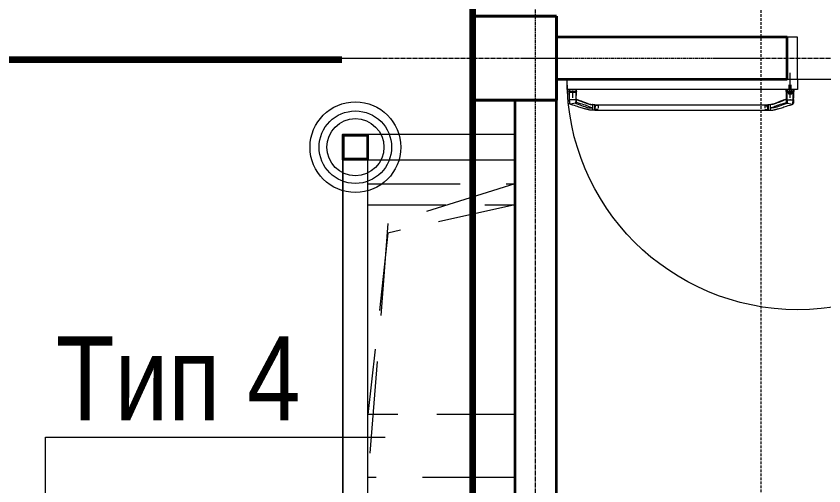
# Model space of a CAD drawing. Header units: millimetres. Extents: x -65509 to 912790, y 446 to 713294.
# Drawn here: x 481623 to 485476, y 577143 to 579383 of the extents above; entities that cross this region are included whole.
import ezdxf
from ezdxf import colors
from ezdxf.entities.mleader import LeaderData, LeaderLine
from ezdxf.math import Vec2, Vec3

# ---------------------------------------------------------------- set-up
doc = ezdxf.new("R2010")
doc.units = ezdxf.units.MM
for name, pattern in [('CENTER2', [28.575, 19.05, -3.175, 3.175, -3.175]), ('CENTERLINE', [30, 12, -1.5, 3, -1.5, 12]), ('DASHED', [19.05, 12.7, -6.35]), ('HIDDEN', [9.525, 6.35, -3.175]), ('HIDDEN2', [4.7625, 3.175, -1.5875])]:
    doc.linetypes.add(name, pattern=pattern)
for name, color, linetype, lineweight in [('5.3) ММП плитка 6.1', 5, 'Continuous', 120), ('АР_Двери', 5, 'Continuous', 9), ('АР_Двери_внутренние_антипаника', 250, 'Continuous', 0), ('АР_Колонны', 250, 'Continuous', 30), ('АР_Разрезы марка', 7, 'Continuous', 13), ('АР_Стены ЖБ', 250, 'Continuous', 35), ('АР_Стены кирпич', 250, 'Continuous', 20), ('АР_Ф_ЛК', 250, 'Continuous', 5), ('КМ_Фахверки', 250, 'Continuous', 25), ('ОВ_Классы', 250, 'Continuous', 0), ('Размеры зашивки ГКЛ', 250, 'Continuous', 0), ('РД_Оси_100', 250, 'Continuous', 0)]:
    doc.layers.add(name, color=color, linetype=linetype, lineweight=lineweight)
doc.layers.add('АР_Делит', color=250, linetype='Continuous', lineweight=0, plot=False)
doc.styles.add('style1', font='ARIALN.TTF')

# ---------------------------------------------------------------- blocks, each defined once
blk = doc.blocks.new('ЛК_4000х8500_2эт')
at = {"layer": 'АР_Делит'}
blk.add_lwpolyline([(-200, 4000), (8300, 4000), (8300, 0), (-200, 0)], close=True, dxfattribs=at)
blk = doc.blocks.new('otv пунктир')
at = {"linetype": 'HIDDEN', "ltscale": 0.07}
blk.add_lwpolyline([(0, 0), (0, 1), (1, 1), (1, 0)], close=True, dxfattribs=at)
blk.add_lwpolyline([(0, 1), (0.1346, 0.1366), (1, 0)], dxfattribs=at)
blk = doc.blocks.new('Ф_крпич 120')
at = {"layer": 'АР_Делит', "color": 1}
for radius in [216.3, 173, 136.2]:
    blk.add_circle((60, -60), radius, dxfattribs=at)
at = {"layer": 'КМ_Фахверки'}
blk.add_lwpolyline([(0, 0), (120, 0), (120, -120), (0, -120)], close=True, dxfattribs=at)
at = {"layer": 'КМ_Фахверки', "lineweight": 5}
blk.add_lwpolyline([(6, -6), (114, -6), (114, -114), (6, -114)], close=True, dxfattribs=at)
blk = doc.blocks.new('UUNEW01NEW00')
at = {"layer": 'АР_Двери_внутренние_антипаника', "color": 40, "linetype": 'Continuous'}
for p, q in [((-9.1, 24), (9.1, 24)), ((-9.1, 19.3), (-9.1, 24)), ((-9, 18.2), (-9.1, 19.3)), ((9.1, 24), (9.1, 19.3)), ((-8.8, 1.3), (-13.2, -0.1)), ((-9, 17.1), (-9, 18.2)), ((-8.5, 1.5), (-9, 17.1)), ((-8.5, 1.5), (-8.8, 1.3)), ((8.3, 0.5), (8, -3.9)), ((-53, -19.5), (-53, -12.4)), ((-47.5, -11.9), (-52.5, -11.9)), ((-47.5, -11.9), (-46.3, -11.8)), ((-45.1, -11.7), (-46.3, -11.8)), ((-44.4, -11.5), (-45.1, -11.7)), ((-42.2, -11), (-44.4, -11.6)), ((-40, -10.4), (-42.2, -11)), ((-38, -9.7), (-40, -10.4)), ((-36.1, -9), (-38, -9.7)), ((-34.2, -8.3), (-36.1, -9)), ((-32.1, -7.5), (-34.2, -8.3)), ((-30.3, -6.7), (-32.1, -7.5)), ((-28.2, -5.9), (-30.3, -6.7)), ((-25.9, -4.9), (-28.2, -5.9)), ((-23.3, -3.9), (-25.9, -4.9)), ((-20.4, -2.7), (-23.3, -3.9)), ((-23.3, -20), (-20.2, -19.1)), ((-17, -1.5), (-20.4, -2.7)), ((-20.2, -19.1), (-17.7, -18.3)), ((-17.7, -18.3), (-14.9, -17.4)), ((-13.2, -0.1), (-17, -1.5)), ((-14.9, -17.4), (-11.8, -16.4)), ((-11.8, -16.4), (-8.3, -15.3)), ((-8.3, -15.3), (-4.5, -14.1)), ((-4.5, -14.1), (-0.2, -12.7)), ((-0.2, -12.7), (4.6, -11.2)), ((4.6, -11.2), (5.6, -10.9)), ((5.6, -10.9), (6.4, -10.5)), ((6.4, -10.5), (7.3, -9.6)), ((7.3, -9.6), (7.6, -8.9)), ((7.6, -8.9), (7.7, -8.7)), ((8, -3.9), (7.7, -8.6)), ((7.7, -8.7), (7.7, -8.6)), ((-53, -24.6), (-53, -19.5)), ((-52.5, -25.1), (-47.5, -25.1)), ((-47.5, -25.1), (-45.1, -25)), ((-45.1, -25), (-44.1, -24.9)), ((-44.1, -24.9), (-43.6, -24.9)), ((-43.6, -24.9), (-43, -24.8)), ((-43, -24.8), (-42.4, -24.8)), ((-42.4, -24.8), (-41.8, -24.7)), ((-41.8, -24.7), (-41.1, -24.6)), ((-41.1, -24.6), (-39.3, -24.3)), ((-39.3, -24.3), (-37.6, -23.9)), ((-37.6, -23.9), (-36.2, -23.6)), ((-36.2, -23.6), (-35.1, -23.3)), ((-35.1, -23.3), (-34.2, -23.1)), ((-34.2, -23.1), (-33.1, -22.8)), ((-33.1, -22.8), (-31.7, -22.5)), ((-31.7, -22.5), (-30.1, -22)), ((-30.1, -22), (-28.2, -21.5)), ((-28.2, -21.5), (-26, -20.8)), ((-26, -20.8), (-23.3, -20))]:
    blk.add_line(p, q, dxfattribs=at)
at = {"layer": 'АР_Двери_внутренние_антипаника', "color": 1, "linetype": 'Continuous'}
for p, q in [((-9.1, 19.3), (-8.9, 19.4)), ((-9.1, 19.3), (-9, 18.8)), ((-8.9, 19.4), (-8.5, 19.5)), ((-8.5, 19.5), (-8.2, 19.5)), ((-8.2, 19.5), (-7.8, 19.6)), ((-7.8, 19.6), (-7.5, 19.6)), ((-7.5, 19.6), (-7.1, 19.6)), ((-7.1, 24), (-7.1, 19.6)), ((-7.1, 19.6), (7.1, 19.6)), ((-7.1, 19.6), (-7.1, 18.3)), ((7.1, 19.6), (7.1, 24)), ((7.1, 19.6), (7.1, 18.3)), ((7.1, 19.6), (7.5, 19.6)), ((7.5, 19.6), (7.8, 19.6)), ((7.8, 19.6), (8.2, 19.5)), ((8.2, 19.5), (8.5, 19.5)), ((8.5, 19.5), (8.9, 19.4)), ((8.9, 19.4), (9.1, 19.3)), ((9, 18.8), (9.1, 19.3)), ((-9.3, 0.2), (-14.4, -1.5)), ((-9.2, 0.8), (-9.3, 0.2)), ((-9.3, -0.1), (-9.3, 0.2)), ((-9.2, 0.2), (-9.3, 0.2)), ((-9.1, 1), (-9.2, 0.8)), ((-8.9, 0.5), (-9.2, 0.2)), ((-9, 1.2), (-9.1, 1)), ((-9, 18.8), (-8.8, 18.6)), ((-8.8, 1.3), (-9, 1.2)), ((-8.7, 0.8), (-8.9, 0.5)), ((-8.8, 18.6), (-8.6, 18.4)), ((-8.6, 0.9), (-8.7, 0.8)), ((-8.6, 18.4), (-8.4, 18.2)), ((-8.6, 1), (-8.6, 0.9)), ((-8.5, 1), (-8.6, 1)), ((-8.4, 0.8), (-8.5, 1.5)), ((-8.4, 1.3), (-8.5, 1)), ((-8.4, 18.2), (-8.1, 18.1)), ((-8.4, 1.4), (-8.4, 0.4)), ((-8.3, 0.5), (-8.4, 0.8)), ((-8.4, 0.4), (-8.4, -0.4)), ((-8.4, 0.4), (-8.3, 0.4)), ((-8.1, 0.2), (-8.3, 0.5)), ((-8.1, 18.1), (-7.6, 18)), ((-7.8, 0.1), (-8.1, 0.2)), ((-7.4, 0), (-7.8, 0.1)), ((-7.5, 18.3), (-7.6, 18.2)), ((-7.6, 18.2), (-7.6, 18)), ((-7.6, 18), (-7.6, 16.2)), ((-7.6, 16.2), (-7.6, 14.1)), ((-7.6, 14.1), (-7.6, 12.2)), ((-7.6, 12.2), (-7.6, 9.8)), ((-7.6, 9.8), (-7.6, 7.8)), ((-7.6, 7.8), (-7.6, 6.2)), ((-7.6, 6.2), (-7.6, 4.7)), ((-7.6, 4.7), (-7.5, 3.2)), ((-7.4, 18.3), (-7.5, 18.3)), ((-7.5, 3.2), (-7.5, 1.6)), ((-7.5, 1.6), (-7.4, 0)), ((-7.5, 0), (-7.5, 0)), ((-7.5, 0), (-7.3, 0)), ((-7.3, 18.3), (-7.4, 18.3)), ((-7.4, 0), (7.4, 0)), ((-7.2, 18.3), (-7.3, 18.3)), ((-7.3, 0), (7.3, 0)), ((-7.1, 18.3), (-7.2, 18.3)), ((7.1, 18.3), (-7.1, 18.3)), ((-3.5, 16), (-4.6, 16.4)), ((-4.6, 16.4), (-4.6, 16.3)), ((-3.5, 15.9), (-4.6, 16.3)), ((-4.6, 16.3), (-3.8, 14.8)), ((-3.8, 14.8), (-3.3, 14.8)), ((-3, 14.7), (-3.8, 14.7)), ((-3.8, 14.7), (-3.8, 14.6)), ((-3, 14.6), (-3.8, 14.6)), ((-3.8, 14.6), (-3.8, 13.7)), ((-3.8, 13.7), (-3, 13.7)), ((-3.3, 14.8), (-3.6, 15.5)), ((-3.6, 15.5), (-2.7, 15.3)), ((-3.3, 14.9), (-3.6, 15.5)), ((-2.3, 15.7), (-3.5, 16)), ((-2.3, 15.6), (-3.5, 15.9)), ((-3.1, 14.4), (-3.4, 14.4)), ((-3.4, 14.4), (-3.4, 13.9)), ((-3.4, 14), (-3.1, 14)), ((-3.4, 13.9), (-3.1, 13.9)), ((-3.3, 14.9), (-3.3, 14.8)), ((-3, 14.4), (-3.1, 14.4)), ((-3.1, 14), (-3.1, 13.9)), ((-3.1, 14), (-3, 14)), ((-3.1, 13.9), (-3, 13.9)), ((-3, 14.7), (-3, 14.6)), ((-2.9, 14.7), (-3, 14.7)), ((-2.9, 14.6), (-3, 14.6)), ((-2.9, 14.4), (-3, 14.4)), ((-3, 14.4), (-3, 14.4)), ((-3, 14.4), (-3, 14.4)), ((-3, 14), (-3, 14)), ((-3, 14), (-3, 14)), ((-3, 14), (-2.9, 14)), ((-3, 13.9), (-3, 13.9)), ((-3, 13.9), (-3, 13.9)), ((-3, 13.9), (-2.9, 13.9)), ((-3, 13.7), (-2.9, 13.7)), ((-2.8, 14.7), (-2.9, 14.7)), ((-2.9, 14.7), (-2.9, 14.7)), ((-2.8, 14.5), (-2.9, 14.6)), ((-2.9, 14.6), (-2.9, 14.6)), ((-2.9, 14.3), (-2.9, 14.4)), ((-2.9, 14.3), (-2.9, 14.3)), ((-2.9, 14.3), (-2.9, 14.3)), ((-2.9, 14.3), (-2.9, 14.3)), ((-2.9, 14), (-2.9, 14.3)), ((-2.9, 14.1), (-2.9, 14)), ((-2.9, 14), (-2.9, 14.1)), ((-2.9, 14.1), (-2.9, 14.1)), ((-2.9, 14.1), (-2.9, 14.1)), ((-2.9, 14.1), (-2.9, 14.1)), ((-2.9, 14), (-2.9, 14)), ((-2.9, 13.9), (-2.9, 14)), ((-2.9, 14), (-2.9, 14)), ((-2.9, 14), (-2.9, 14)), ((-2.9, 13.9), (-2.9, 13.9)), ((-2.9, 13.9), (-2.9, 13.9)), ((-2.9, 13.7), (-2.8, 13.7)), ((-2.7, 14.6), (-2.8, 14.7)), ((-2.7, 14.5), (-2.8, 14.5)), ((-2.8, 13.7), (-2.8, 13.8)), ((-2.8, 13.8), (-2.7, 13.8)), ((-2.7, 15.3), (-1.7, 15.1)), ((-2.6, 14.6), (-2.7, 14.6)), ((-2.6, 14.5), (-2.7, 14.5)), ((-2.7, 13.8), (-2.6, 13.8)), ((-2.6, 14.5), (-2.6, 14.6)), ((-2.6, 14.6), (-2.6, 14.6)), ((-2.6, 14.4), (-2.6, 14.5)), ((-2.5, 14.5), (-2.6, 14.5)), ((-2.5, 14.4), (-2.6, 14.4)), ((-2.6, 14.4), (-2.6, 14.4)), ((-2.6, 13.8), (-2.6, 13.9)), ((-2.6, 13.9), (-2.5, 13.9)), ((-2.5, 14.4), (-2.5, 14.5)), ((-2.5, 14.4), (-2.5, 14.3)), ((-2.5, 14.3), (-2.5, 14.4)), ((-2.5, 14), (-2.5, 14.3)), ((-2.5, 13.9), (-2.5, 14)), ((-1, 15.5), (-2.3, 15.7)), ((-1, 15.4), (-2.3, 15.6)), ((-2.2, 14.5), (-2.3, 14.5)), ((-2.3, 14.5), (-2.3, 14.4)), ((-2.3, 14.4), (-2.3, 14.3)), ((-2.2, 14.4), (-2.3, 14.4)), ((-2.3, 14.4), (-2.3, 14.3)), ((-2.3, 14.3), (-2.3, 14)), ((-2.3, 14), (-2.3, 13.9)), ((-2.3, 13.9), (-2.3, 13.9)), ((-2.3, 13.9), (-2.2, 13.8)), ((-2.1, 14.6), (-2.2, 14.6)), ((-2.2, 14.6), (-2.2, 14.5)), ((-2.1, 14.5), (-2.2, 14.5)), ((-2.2, 14.5), (-2.2, 14.4)), ((-2.2, 13.8), (-2.2, 13.8)), ((-2.2, 13.8), (-2.1, 13.8)), ((-2, 14.7), (-2.1, 14.6)), ((-2, 14.6), (-2.1, 14.5)), ((-2.1, 14.6), (-2.1, 14.6)), ((-2.1, 14.5), (-2.1, 14.5)), ((-2.1, 13.8), (-2, 13.7)), ((-1.9, 14.7), (-2, 14.7)), ((-1.9, 14.6), (-2, 14.6)), ((-2, 13.7), (-2, 13.7)), ((-2, 13.7), (-1.9, 13.7)), ((-1.8, 14.7), (-1.9, 14.7)), ((-1.8, 14.6), (-1.9, 14.6)), ((-1.8, 14.4), (-1.9, 14.4)), ((-1.9, 14.4), (-1.9, 14.3)), ((-1.9, 14.3), (-1.9, 14)), ((-1.9, 14.3), (-1.9, 14.3)), ((-1.9, 14.3), (-1.9, 14.3)), ((-1.9, 14.3), (-1.9, 14.3)), ((-1.9, 14.1), (-1.9, 14.1)), ((-1.9, 14.1), (-1.9, 14.1)), ((-1.9, 14.1), (-1.9, 14.1)), ((-1.9, 14.1), (-1.8, 14)), ((-1.9, 14), (-1.9, 14)), ((-1.9, 14), (-1.9, 14)), ((-1.9, 14), (-1.9, 13.9)), ((-1.9, 13.9), (-1.8, 13.9)), ((-1.9, 13.7), (-1.8, 13.7)), ((-1.8, 14.7), (-1.8, 14.6)), ((-1.5, 14.7), (-1.8, 14.7)), ((-1.5, 14.6), (-1.8, 14.6)), ((-1.7, 14.4), (-1.8, 14.4)), ((-1.8, 14.4), (-1.8, 14.4)), ((-1.8, 14.4), (-1.8, 14.4)), ((-1.8, 14), (-1.8, 14)), ((-1.8, 14), (-1.8, 14)), ((-1.8, 14), (-1.7, 14)), ((-1.8, 13.9), (-1.8, 13.9)), ((-1.8, 13.9), (-1.8, 13.9)), ((-1.8, 13.9), (-1.7, 13.9)), ((-1.8, 13.7), (-1.5, 13.7)), ((-1.7, 15.1), (-0.7, 15)), ((-1.7, 14.4), (-1.7, 14.4)), ((-1.6, 14.4), (-1.7, 14.4)), ((-1.7, 14), (-1.7, 13.9)), ((-1.7, 14), (-1.7, 14)), ((-1.7, 14), (-1.6, 14)), ((-1.7, 13.9), (-1.6, 13.9)), ((-1.7, 13.9), (-1.7, 13.9)), ((-1.5, 14.4), (-1.6, 14.4)), ((-1.6, 14.4), (-1.6, 14.4)), ((-1.6, 14), (-1.6, 13.9)), ((-1.6, 14), (-1.6, 14)), ((-1.6, 14), (-1.5, 14)), ((-1.6, 13.9), (-1.6, 13.9)), ((-1.6, 13.9), (-1.5, 13.9)), ((-1.5, 14.7), (-1.5, 14.6)), ((-1.4, 14.7), (-1.5, 14.7)), ((-1.4, 14.6), (-1.5, 14.6)), ((-1.4, 14.3), (-1.5, 14.4)), ((-1.5, 14.4), (-1.5, 14.4)), ((-1.5, 14.4), (-1.5, 14.4)), ((-1.5, 14), (-1.4, 14.1)), ((-1.5, 14), (-1.5, 14)), ((-1.5, 14), (-1.5, 14)), ((-1.5, 14), (-1.5, 14)), ((-1.5, 13.9), (-1.5, 13.9)), ((-1.5, 13.9), (-1.5, 13.9)), ((-1.5, 13.9), (-1.5, 13.9)), ((-1.5, 13.9), (-1.4, 13.9)), ((-1.5, 13.7), (-1.4, 13.7)), ((-1.3, 14.7), (-1.4, 14.7)), ((-1.3, 14.6), (-1.4, 14.6)), ((-1.4, 14.3), (-1.4, 14.3)), ((-1.4, 14.3), (-1.4, 14.3)), ((-1.4, 14.3), (-1.4, 14.3)), ((-1.4, 14), (-1.4, 14.3)), ((-1.4, 14.1), (-1.4, 14)), ((-1.4, 14.1), (-1.4, 14.1)), ((-1.4, 14.1), (-1.4, 14.1)), ((-1.4, 14.1), (-1.4, 14.1)), ((-1.4, 13.9), (-1.4, 14)), ((-1.4, 14), (-1.4, 14)), ((-1.4, 14), (-1.4, 14)), ((-1.4, 13.7), (-1.3, 13.7)), ((-1.2, 14.6), (-1.3, 14.7)), ((-1.3, 14.7), (-1.3, 14.7)), ((-1.3, 14.5), (-1.3, 14.6)), ((-1.2, 14.5), (-1.3, 14.5)), ((-1.3, 13.7), (-1.2, 13.8)), ((-1.1, 14.6), (-1.2, 14.6)), ((-1.1, 14.5), (-1.2, 14.5)), ((-1.2, 13.8), (-1.2, 13.8)), ((-1.2, 13.8), (-1.1, 13.8)), ((-1.1, 14.5), (-1.1, 14.6)), ((-1.1, 14.6), (-1.1, 14.6)), ((-1.1, 14.4), (-1.1, 14.5)), ((-1, 14.5), (-1.1, 14.5)), ((-1, 14.4), (-1.1, 14.4)), ((-1.1, 14.4), (-1.1, 14.4)), ((-1.1, 13.8), (-1.1, 13.9)), ((-1.1, 13.9), (-1, 13.9)), ((0, 16.5), (-1, 15.5)), ((0, 16.4), (-1, 15.4)), ((-1, 15.5), (-1, 15.4)), ((-1, 14.4), (-1, 14.5)), ((-1, 14.3), (-1, 14.4)), ((-1, 14.4), (-1, 14.3)), ((-1, 14), (-1, 14.3)), ((-1, 13.9), (-1, 14)), ((0, 14.7), (-0.8, 14.7)), ((-0.8, 14.7), (-0.8, 14.6)), ((0, 14.6), (-0.8, 14.6)), ((-0.8, 14.6), (-0.8, 13.7)), ((-0.8, 13.7), (-0.4, 13.7)), ((-0.7, 15), (0, 15.7)), ((-0.1, 14.4), (-0.4, 14.4)), ((-0.4, 14.4), (-0.4, 14.2)), ((-0.4, 14.3), (-0.1, 14.3)), ((-0.4, 14.2), (-0.1, 14.2)), ((-0.4, 14.1), (-0.2, 14.1)), ((-0.4, 13.7), (-0.4, 14.1)), ((-0.2, 14.1), (0, 13.7)), ((0, 14.4), (-0.1, 14.4)), ((-0.1, 14.4), (-0.1, 14.4)), ((-0.1, 14.4), (-0.1, 14.4)), ((-0.1, 14.3), (-0.1, 14.2)), ((-0.1, 14.3), (-0.1, 14.3)), ((-0.1, 14.3), (-0.1, 14.3)), ((-0.1, 14.3), (0, 14.3)), ((-0.1, 14.2), (-0.1, 14.2)), ((-0.1, 14.2), (-0.1, 14.2)), ((-0.1, 14.2), (0, 14.2)), ((0, 16.5), (0, 16.4)), ((1, 15.5), (0, 16.5)), ((1, 15.4), (0, 16.4)), ((0, 15.7), (0.7, 15)), ((0, 14.7), (0, 14.6)), ((0.1, 14.7), (0, 14.7)), ((0.1, 14.6), (0, 14.6)), ((0, 14.3), (0, 14.4)), ((0, 14.4), (0, 14.4)), ((0, 14.3), (0, 14.4)), ((0, 14.4), (0, 14.4)), ((0, 14.4), (0, 14.4)), ((0, 14.4), (0, 14.4)), ((0, 14.4), (0, 14.4)), ((0, 14.3), (0, 14.3)), ((0, 14.3), (0, 14.3)), ((0, 14.3), (0, 14.3)), ((0, 14.2), (0, 14.3)), ((0, 14.3), (0, 14.3)), ((0, 14.3), (0, 14.3)), ((0, 14.3), (0, 14.3)), ((0, 14.2), (0, 14.2)), ((0, 14.2), (0, 14.2)), ((0, 13.7), (0.5, 13.7)), ((0.2, 14.7), (0.1, 14.7)), ((0.2, 14.6), (0.1, 14.6)), ((0.3, 14.6), (0.2, 14.7)), ((0.2, 14.7), (0.2, 14.7)), ((0.2, 14.5), (0.2, 14.6)), ((0.3, 14.5), (0.2, 14.5)), ((0.5, 13.7), (0.2, 14.1)), ((0.2, 14.1), (0.3, 14.1)), ((0.4, 14.6), (0.3, 14.6)), ((0.4, 14.5), (0.3, 14.5)), ((0.3, 14.1), (0.4, 14.2)), ((0.3, 14.1), (0.3, 14.1)), ((0.5, 13.8), (0.3, 14.1)), ((0.4, 14.5), (0.4, 14.6)), ((0.4, 14.6), (0.4, 14.6)), ((0.4, 14.4), (0.4, 14.5)), ((0.4, 14.4), (0.4, 14.5)), ((0.4, 14.5), (0.4, 14.5)), ((0.4, 14.3), (0.4, 14.4)), ((0.4, 14.4), (0.4, 14.4)), ((0.4, 14.4), (0.4, 14.4)), ((0.4, 14.2), (0.4, 14.3)), ((0.4, 14.3), (0.4, 14.3)), ((0.4, 14.2), (0.4, 14.2)), ((0.5, 13.8), (0.5, 13.7)), ((0.7, 15), (1.7, 15.1)), ((0.7, 14.7), (0.7, 14.6)), ((1.4, 14.7), (0.7, 14.7)), ((1.4, 14.6), (0.7, 14.6)), ((0.7, 14.6), (0.7, 13.7)), ((0.7, 13.7), (1.1, 13.7)), ((2.3, 15.7), (1, 15.5)), ((2.3, 15.6), (1, 15.4)), ((1, 15.5), (1, 15.4)), ((1.1, 13.7), (1.1, 14.3)), ((1.1, 14.3), (1.2, 14.3)), ((1.2, 14.3), (1.5, 13.7)), ((1.4, 14.7), (1.4, 14.6)), ((1.6, 14.2), (1.4, 14.7)), ((1.6, 14.1), (1.4, 14.6)), ((1.5, 13.7), (1.8, 13.7)), ((1.6, 14.2), (1.6, 14.1)), ((1.7, 14.2), (1.6, 14.2)), ((1.7, 14.1), (1.6, 14.1)), ((1.7, 15.1), (2.7, 15.3)), ((1.9, 14.7), (1.7, 14.2)), ((1.9, 14.6), (1.7, 14.1)), ((1.7, 14.2), (1.7, 14.1)), ((1.8, 13.7), (2, 14.3)), ((1.9, 14.7), (1.9, 14.6)), ((2.5, 14.7), (1.9, 14.7)), ((2.5, 14.6), (1.9, 14.6)), ((2, 14.3), (2.2, 14.3)), ((2.2, 14.3), (2.2, 13.7)), ((2.2, 13.7), (2.5, 13.7)), ((3.5, 16), (2.3, 15.7)), ((3.5, 15.9), (2.3, 15.6)), ((2.5, 14.7), (2.5, 14.6)), ((2.5, 13.7), (2.5, 14.6)), ((2.7, 15.3), (3.6, 15.5)), ((3.1, 14.7), (2.7, 13.8)), ((3.1, 14.6), (2.7, 13.7)), ((2.7, 13.8), (2.7, 13.7)), ((2.7, 13.7), (3.2, 13.7)), ((3.1, 14.7), (3.1, 14.6)), ((3.9, 14.7), (3.1, 14.7)), ((3.9, 14.6), (3.1, 14.6)), ((3.2, 13.7), (3.2, 13.9)), ((3.2, 13.9), (3.8, 13.9)), ((3.6, 15.5), (3.3, 14.8)), ((3.6, 15.5), (3.3, 14.9)), ((3.3, 14.9), (3.3, 14.8)), ((3.3, 14.8), (3.8, 14.8)), ((3.4, 14.3), (3.3, 14)), ((3.3, 14.1), (3.7, 14.1)), ((3.3, 14), (3.7, 14)), ((3.6, 14.3), (3.4, 14.3)), ((4.6, 16.4), (3.5, 16)), ((4.6, 16.3), (3.5, 15.9)), ((3.7, 14), (3.6, 14.3)), ((3.8, 14.8), (4.6, 16.3)), ((3.8, 13.9), (3.8, 13.7)), ((3.8, 13.7), (4.2, 13.7)), ((3.9, 14.7), (3.9, 14.6)), ((4.2, 13.8), (3.9, 14.7)), ((4.2, 13.7), (3.9, 14.6)), ((4.2, 13.8), (4.2, 13.7)), ((4.6, 16.4), (4.6, 16.3)), ((6.7, -9.4), (7.3, 0)), ((7.2, 18.3), (7.1, 18.3)), ((7.3, 18.3), (7.2, 18.3)), ((7.5, 18.3), (7.3, 18.3)), ((7.4, 0), (7.5, 2)), ((7.8, 0.1), (7.4, 0)), ((7.6, 18.2), (7.5, 18.3)), ((7.5, 2), (7.6, 4)), ((7.6, 18), (7.6, 18.2)), ((7.6, 18), (8.1, 18.1)), ((7.6, 16.2), (7.6, 18)), ((7.6, 14.2), (7.6, 16.2)), ((7.6, 12.3), (7.6, 14.2)), ((7.6, 9.9), (7.6, 12.3)), ((7.6, 8), (7.6, 9.9)), ((7.6, 5.9), (7.6, 8)), ((7.6, 4), (7.6, 5.9)), ((8.1, 0.2), (7.8, 0.1)), ((8.1, 18.1), (8.4, 18.2)), ((8.3, 0.5), (8.1, 0.2)), ((8.4, 0.8), (8.3, 0.5)), ((8.4, 18.2), (8.6, 18.4)), ((8.6, 18.4), (8.8, 18.6)), ((8.8, 18.6), (9, 18.8)), ((-52.5, -11.9), (-52.5, -19.8)), ((-47.5, -11.9), (-47.5, -19.8)), ((-47.5, -11.9), (-47.5, -11.9)), ((-46, -19.6), (-44.5, -19.2)), ((-43.1, -11.4), (-44.5, -11.6)), ((-44.5, -19.2), (-42.9, -18.5)), ((-41.6, -11.2), (-43.1, -11.4)), ((-42.9, -18.5), (-41.3, -17.7)), ((-39.3, -10.7), (-41.6, -11.2)), ((-41.3, -17.7), (-39, -16.7)), ((-37.8, -19.2), (-40.6, -19.6)), ((-36.7, -9.9), (-39.3, -10.7)), ((-39, -16.7), (-36.4, -15.7)), ((-34.9, -18.5), (-37.8, -19.2)), ((-33.8, -8.9), (-36.7, -9.9)), ((-36.4, -15.7), (-33.5, -14.5)), ((-31.9, -17.6), (-34.9, -18.5)), ((-30.7, -7.7), (-33.8, -8.9)), ((-33.5, -14.5), (-30.3, -13.4)), ((-28.7, -16.6), (-31.9, -17.6)), ((-27.2, -6.3), (-30.7, -7.7)), ((-30.3, -13.4), (-26.8, -12.1)), ((-25.2, -15.3), (-28.7, -16.6)), ((-23.3, -4.8), (-27.2, -6.3)), ((-26.8, -12.1), (-22.9, -10.9)), ((-21.4, -13.9), (-25.2, -15.3)), ((-19.1, -3.2), (-23.3, -4.8)), ((-22.9, -10.9), (-18.7, -9.6)), ((-17.3, -12.4), (-21.4, -13.9)), ((-14.4, -1.5), (-19.1, -3.2)), ((-18.7, -9.6), (-14, -8.2)), ((-12.8, -10.8), (-17.3, -12.4)), ((-14, -8.2), (-8.8, -6.6)), ((-7.8, -9.1), (-12.8, -10.8)), ((-9, -3.8), (-9.3, -0.1)), ((-8.8, -6.6), (-9, -3.8)), ((-8.8, -6.6), (-8.8, -6.6)), ((-8.8, -7.3), (-8.8, -6.6)), ((-8.8, -6.6), (-8.7, -6.6)), ((-8.5, -8.1), (-8.8, -7.3)), ((-8.7, -6.6), (-8.6, -6.6)), ((-8.6, -6.6), (-8.4, -6.7)), ((-8.2, -8.7), (-8.5, -8.1)), ((-8.4, -0.4), (-8.3, -0.9)), ((-8.4, -6.7), (-8.1, -6.7)), ((-8.3, -0.9), (-8.3, -1.1)), ((-8.3, -1.1), (-8.3, -1.1)), ((-8.3, -1.2), (-8.2, -1.2)), ((-8.2, -1.2), (-8.2, -1.2)), ((-8.2, -1.2), (-8.2, -1.5)), ((-8.2, -1.5), (-8.2, -1.5)), ((-7.8, -9.1), (-8.2, -8.7)), ((-8.1, -6.7), (-8, -6.6)), ((-8, -7.1), (-8.1, -6.7)), ((-8.1, -6.7), (-8.1, -6.7)), ((-8, -6.6), (-8, -6.6)), ((-8, -6.6), (-7.9, -6.6)), ((-7.6, -7.6), (-8, -7.1)), ((-7.8, -6.9), (-7.9, -6.6)), ((-7.9, -6.6), (-7.9, -6.7)), ((-7.9, -6.7), (-7.9, -6.6)), ((-7.5, -7.2), (-7.8, -6.9)), ((-7.4, -8.9), (-7.8, -9.1)), ((-7.2, -8), (-7.6, -7.6)), ((-7.2, -7.4), (-7.5, -7.2)), ((-7.1, -8.7), (-7.4, -8.9)), ((-7.3, 0), (-7.2, -1.7)), ((-7.2, -1.7), (-7.2, -3.1)), ((-7.2, -3.1), (-7.1, -4.5)), ((-6.9, -7.4), (-7.2, -7.4)), ((-6.7, -8.2), (-7.2, -8)), ((-7.1, -4.5), (-7, -6)), ((-6.7, -8.2), (-7.1, -8.7)), ((-7, -6), (-6.9, -7.4)), ((-6.9, -7.4), (-6.8, -7.5)), ((-6.8, -7.5), (-6.8, -7.5)), ((-6.8, -7.5), (-6.8, -7.6)), ((-6.8, -7.6), (-6.8, -7.6)), ((-6.8, -7.6), (-6.8, -7.6)), ((-6.8, -7.6), (-6.8, -7.6)), ((-6.8, -7.6), (-6.8, -7.6)), ((-6.8, -7.6), (-6.8, -7.6)), ((-6.8, -7.6), (-6.8, -7.6)), ((-6.8, -7.6), (-6.8, -7.6)), ((-6.8, -7.6), (-6.8, -7.6)), ((-6.8, -7.6), (-6.8, -7.6)), ((-6.8, -7.6), (-6.8, -7.6)), ((-6.8, -7.6), (-6.8, -7.6)), ((-6.8, -7.6), (-6.8, -7.6)), ((-6.8, -7.6), (-6.8, -7.6)), ((-6.8, -7.6), (-6.7, -7.8)), ((-6.7, -7.8), (-6.6, -8)), ((-6.6, -8), (-6.7, -8.1)), ((-6.7, -8.1), (-6.7, -8.2)), ((-6.7, -8.2), (5.6, -10.6)), ((5.6, -10.6), (6.3, -10)), ((5.6, -10.6), (6, -10.6)), ((6, -10.6), (6.3, -10.5)), ((6.3, -10), (6.6, -9.7)), ((6.3, -10.5), (6.4, -10.5)), ((6.6, -9.7), (6.7, -9.4)), ((6.7, -9.4), (7.1, -9.3)), ((7.1, -9.3), (7.4, -9.1)), ((7.4, -9.1), (7.6, -8.9)), ((8.3, -0.4), (8.3, -0.3)), ((-52.5, -19.8), (-52.5, -25.1)), ((-52.5, -25.1), (-47.5, -25.1)), ((-47.5, -19.8), (-46, -19.6)), ((-45.9, -19.8), (-47.5, -19.8)), ((-47.5, -19.8), (-47.5, -25.1)), ((-44.3, -19.8), (-45.9, -19.8)), ((-42.5, -19.7), (-44.3, -19.8)), ((-40.6, -19.6), (-42.5, -19.7))]:
    blk.add_line(p, q, dxfattribs=at)
at = {"layer": 'АР_Двери_внутренние_антипаника', "color": 1, "linetype": 'CENTERLINE'}
blk.add_line((0, 4.4), (0, 26), dxfattribs=at)
at = {"layer": 'АР_Двери_внутренние_антипаника', "color": 1, "linetype": 'HIDDEN'}
for p, q in [((-60.5, -14), (-53, -14)), ((-60.5, -14), (-60.5, -23)), ((-54.5, -17.6), (-54.5, -14.1)), ((-54.5, -14.1), (-53, -14.1)), ((-54.5, -17.6), (-53, -17.6)), ((-60.5, -23), (-53, -23))]:
    blk.add_line(p, q, dxfattribs=at)
at = {"layer": 'АР_Двери_внутренние_антипаника', "color": 40, "linetype": 'Continuous'}
for centre, radius, start, end in [((-490.9, 27.7), 500, 356.9219, 359.0377), ((-52.5, -12.4), 0.5, 90, 180), ((-52.5, -24.6), 0.5, 180, 270)]:
    blk.add_arc(centre, radius, start, end, dxfattribs=at)
at = {"layer": 'АР_Двери_внутренние_антипаника', "color": 1, "linetype": 'Continuous'}
blk.add_arc((490.8, 29.3), 500, 183.3082, 184.1216, dxfattribs=at)
blk.add_point((0, 0), dxfattribs=at)
blk = doc.blocks.new('66NEW00')
at = {"layer": 'АР_Двери_внутренние_антипаника', "color": 40, "linetype": 'Continuous'}
for p, q in [((9.1, 0), (-9.1, 0)), ((-9.1, 0), (-9.1, -4.7)), ((9.1, -4.7), (9.1, 0)), ((8.5, -22.4), (9, -6.9)), ((9, -5.7), (9.1, -4.7)), ((9, -6.9), (9, -5.7)), ((-8.3, -23.5), (-8, -27.9)), ((-8, -27.9), (-7.7, -32.5)), ((-7.7, -32.7), (-7.7, -32.5)), ((-7.6, -32.8), (-7.7, -32.7)), ((-7.3, -33.6), (-7.6, -32.8)), ((-6.4, -34.5), (-7.3, -33.6)), ((-5.6, -34.9), (-6.4, -34.5)), ((-4.6, -35.2), (-5.6, -34.9)), ((0.2, -36.7), (-4.6, -35.2)), ((4.5, -38.1), (0.2, -36.7)), ((8.3, -39.3), (4.5, -38.1)), ((8.5, -22.4), (8.8, -22.7)), ((8.8, -22.7), (13.2, -24.1)), ((13.2, -24.1), (17, -25.5)), ((17, -25.5), (20.4, -26.7)), ((20.4, -26.7), (23.3, -27.9)), ((23.3, -27.9), (25.9, -28.9)), ((25.9, -28.9), (28.2, -29.9)), ((28.2, -29.9), (30.3, -30.7)), ((30.3, -30.7), (32.1, -31.4)), ((32.1, -31.4), (34.2, -32.3)), ((34.2, -32.3), (36.1, -33)), ((36.1, -33), (38, -33.7)), ((38, -33.7), (40, -34.4)), ((40, -34.4), (42.2, -35)), ((42.2, -35), (44.4, -35.5)), ((44.4, -35.5), (45.1, -35.6)), ((45.1, -35.6), (46.3, -35.8)), ((47.5, -35.8), (46.3, -35.8)), ((47.5, -35.8), (52.5, -35.8)), ((53, -43.4), (53, -36.3)), ((11.8, -40.4), (8.3, -39.3)), ((14.9, -41.4), (11.8, -40.4)), ((17.7, -42.3), (14.9, -41.4)), ((20.2, -43), (17.7, -42.3)), ((23.3, -44), (20.2, -43)), ((26, -44.8), (23.3, -44)), ((28.2, -45.4), (26, -44.8)), ((30.1, -46), (28.2, -45.4)), ((31.7, -46.4), (30.1, -46)), ((33.1, -46.8), (31.7, -46.4)), ((34.2, -47.1), (33.1, -46.8)), ((35.1, -47.3), (34.2, -47.1)), ((36.2, -47.6), (35.1, -47.3)), ((37.6, -47.9), (36.2, -47.6)), ((39.3, -48.2), (37.6, -47.9)), ((41.1, -48.6), (39.3, -48.2)), ((41.8, -48.7), (41.1, -48.6)), ((42.4, -48.7), (41.8, -48.7)), ((43, -48.8), (42.4, -48.7)), ((43.6, -48.9), (43, -48.8)), ((44.1, -48.9), (43.6, -48.9)), ((45.1, -49), (44.1, -48.9)), ((47.5, -49.1), (45.1, -49)), ((52.5, -49.1), (47.5, -49.1)), ((53, -48.6), (53, -43.4))]:
    blk.add_line(p, q, dxfattribs=at)
at = {"layer": 'АР_Двери_внутренние_антипаника', "color": 1, "linetype": 'Continuous'}
for p, q in [((-7.1, -4.4), (-7.1, 0)), ((7.1, 0), (7.1, -4.4)), ((-8.9, -4.6), (-9.1, -4.7)), ((-9, -5.2), (-9.1, -4.7)), ((-8.8, -5.4), (-9, -5.2)), ((-8.5, -4.5), (-8.9, -4.6)), ((-8.6, -5.6), (-8.8, -5.4)), ((-8.4, -5.7), (-8.6, -5.6)), ((-8.2, -4.4), (-8.5, -4.5)), ((-8.1, -5.8), (-8.4, -5.7)), ((-7.8, -4.4), (-8.2, -4.4)), ((-7.6, -5.9), (-8.1, -5.8)), ((-7.5, -4.4), (-7.8, -4.4)), ((-7.6, -5.8), (-7.5, -5.7)), ((-7.6, -5.9), (-7.6, -5.8)), ((-7.6, -7.7), (-7.6, -5.9)), ((-7.6, -9.8), (-7.6, -7.7)), ((-7.6, -11.7), (-7.6, -9.8)), ((-7.6, -14), (-7.6, -11.7)), ((-7.6, -16), (-7.6, -14)), ((-7.6, -18.1), (-7.6, -16)), ((-7.6, -19.9), (-7.6, -18.1)), ((-7.1, -4.4), (-7.5, -4.4)), ((-7.5, -5.7), (-7.3, -5.7)), ((-7.3, -5.7), (-7.2, -5.6)), ((-7.2, -5.6), (-7.1, -5.6)), ((7.1, -4.4), (-7.1, -4.4)), ((-7.1, -4.4), (-7.1, -5.6)), ((-7.1, -5.6), (7.1, -5.6)), ((7.1, -4.4), (7.1, -5.6)), ((7.5, -4.4), (7.1, -4.4)), ((7.1, -5.6), (7.2, -5.6)), ((7.2, -5.6), (7.3, -5.7)), ((7.3, -5.7), (7.4, -5.7)), ((7.4, -5.7), (7.5, -5.7)), ((7.8, -4.4), (7.5, -4.4)), ((7.5, -5.7), (7.6, -5.8)), ((7.6, -19.3), (7.5, -20.8)), ((8.1, -5.8), (7.6, -5.9)), ((7.6, -5.8), (7.6, -5.9)), ((7.6, -5.9), (7.6, -7.8)), ((7.6, -7.8), (7.6, -9.9)), ((7.6, -9.9), (7.6, -11.8)), ((7.6, -11.8), (7.6, -14.2)), ((7.6, -14.2), (7.6, -16.2)), ((7.6, -16.2), (7.6, -17.8)), ((7.6, -17.8), (7.6, -19.3)), ((8.2, -4.4), (7.8, -4.4)), ((8.4, -5.7), (8.1, -5.8)), ((8.5, -4.5), (8.2, -4.4)), ((8.6, -5.6), (8.4, -5.7)), ((8.9, -4.6), (8.5, -4.5)), ((8.8, -5.4), (8.6, -5.6)), ((9, -5.2), (8.8, -5.4)), ((9.1, -4.7), (8.9, -4.6)), ((9.1, -4.7), (9, -5.2)), ((-8.4, -23.1), (-8.3, -23.5)), ((-8.3, -23.5), (-8.1, -23.7)), ((-8.3, -24.4), (-8.3, -24.2)), ((-8.1, -23.7), (-7.8, -23.9)), ((-7.8, -23.9), (-7.4, -24)), ((-7.5, -21.9), (-7.6, -19.9)), ((-7.4, -33.1), (-7.6, -32.8)), ((-7.4, -24), (-7.5, -21.9)), ((7.4, -24), (-7.4, -24)), ((-7.1, -33.3), (-7.4, -33.1)), ((7.3, -24), (-7.3, -24)), ((-6.7, -33.3), (-7.3, -24)), ((-6.7, -33.3), (-7.1, -33.3)), ((-6.6, -33.7), (-6.7, -33.3)), ((-6.3, -34), (-6.6, -33.7)), ((-6.3, -34.5), (-6.4, -34.4)), ((-5.6, -34.5), (-6.3, -34)), ((-6, -34.6), (-6.3, -34.5)), ((-5.6, -34.5), (-6, -34.6)), ((6.7, -32.2), (-5.6, -34.5)), ((6.7, -31.8), (6.6, -32)), ((6.6, -32), (6.7, -32.1)), ((6.8, -31.6), (6.7, -31.8)), ((6.7, -32.2), (7.2, -32)), ((6.7, -32.1), (6.7, -32.2)), ((6.7, -32.2), (7.1, -32.7)), ((6.9, -31.4), (6.8, -31.5)), ((6.8, -31.5), (6.8, -31.5)), ((6.8, -31.5), (6.8, -31.5)), ((6.8, -31.5), (6.8, -31.6)), ((6.8, -31.6), (6.8, -31.6)), ((6.8, -31.6), (6.8, -31.6)), ((6.8, -31.6), (6.8, -31.6)), ((6.8, -31.6), (6.8, -31.6)), ((6.8, -31.6), (6.8, -31.6)), ((6.8, -31.6), (6.8, -31.6)), ((6.8, -31.6), (6.8, -31.6)), ((6.8, -31.6), (6.8, -31.6)), ((6.8, -31.6), (6.8, -31.6)), ((6.8, -31.6), (6.8, -31.6)), ((6.8, -31.6), (6.8, -31.6)), ((6.8, -31.6), (6.8, -31.6)), ((7, -29.9), (6.9, -31.4)), ((6.9, -31.4), (7.2, -31.3)), ((7.1, -28.5), (7, -29.9)), ((7.2, -27.1), (7.1, -28.5)), ((7.1, -32.7), (7.4, -32.9)), ((7.3, -24), (7.2, -25.6)), ((7.2, -25.6), (7.2, -27.1)), ((7.2, -31.3), (7.5, -31.2)), ((7.2, -32), (7.6, -31.6)), ((7.5, -24), (7.3, -24)), ((7.5, -22.4), (7.4, -24)), ((7.4, -24), (7.8, -23.9)), ((7.4, -32.9), (7.8, -33.1)), ((7.5, -20.8), (7.5, -22.4)), ((7.5, -24), (7.5, -24)), ((7.5, -31.2), (7.8, -30.9)), ((7.6, -31.6), (8, -31.1)), ((7.8, -23.9), (8.1, -23.7)), ((7.8, -30.9), (7.9, -30.6)), ((7.8, -33.1), (8.2, -32.7)), ((7.8, -33.1), (12.8, -34.8)), ((8, -30.6), (7.9, -30.6)), ((7.9, -30.6), (7.9, -30.6)), ((7.9, -30.6), (7.9, -30.6)), ((8, -31.1), (8.1, -30.6)), ((8.1, -30.6), (8, -30.6)), ((8, -30.6), (8, -30.6)), ((8.1, -23.7), (8.3, -23.5)), ((8.1, -30.7), (8.1, -30.6)), ((8.4, -30.7), (8.1, -30.7)), ((8.2, -25.1), (8.2, -25.2)), ((8.3, -25.1), (8.2, -25.1)), ((8.2, -25.2), (8.2, -25.5)), ((8.2, -25.5), (8.2, -25.5)), ((8.2, -32.7), (8.5, -32.1)), ((8.3, -23.5), (8.4, -23.1)), ((8.4, -23.6), (8.3, -23.6)), ((8.4, -24.3), (8.3, -24.8)), ((8.3, -24.8), (8.3, -25.1)), ((8.3, -25.1), (8.3, -25.1)), ((8.4, -23.1), (8.5, -22.4)), ((8.4, -22.6), (8.5, -22.9)), ((8.4, -22.6), (8.4, -23.6)), ((8.4, -23.6), (8.4, -24.3)), ((8.6, -30.6), (8.4, -30.7)), ((8.5, -22.9), (8.6, -23)), ((8.5, -32.1), (8.8, -31.3)), ((8.6, -23), (8.6, -23.1)), ((8.6, -23.1), (8.7, -23.2)), ((8.7, -30.6), (8.6, -30.6)), ((8.7, -23.2), (8.9, -23.4)), ((8.8, -30.6), (8.7, -30.6)), ((8.8, -22.7), (9, -22.8)), ((8.8, -30.6), (9, -27.8)), ((14, -32.2), (8.8, -30.6)), ((8.8, -30.6), (8.8, -30.6)), ((8.8, -31.3), (8.8, -30.6)), ((8.9, -23.4), (9.2, -23.8)), ((9, -22.8), (9.1, -22.9)), ((9, -27.8), (9.3, -24)), ((9.1, -22.9), (9.2, -23.2)), ((9.2, -23.2), (9.3, -23.8)), ((9.2, -23.8), (9.3, -23.8)), ((9.3, -23.8), (14.4, -25.5)), ((9.3, -24), (9.3, -23.8)), ((12.8, -34.8), (17.3, -36.4)), ((18.7, -33.6), (14, -32.2)), ((14.4, -25.5), (19.1, -27.2)), ((17.3, -36.4), (21.4, -37.9)), ((22.9, -34.9), (18.7, -33.6)), ((19.1, -27.2), (23.3, -28.8)), ((21.4, -37.9), (25.2, -39.3)), ((26.8, -36.1), (22.9, -34.9)), ((23.3, -28.8), (27.2, -30.3)), ((30.3, -37.3), (26.8, -36.1)), ((27.2, -30.3), (30.7, -31.7)), ((33.5, -38.5), (30.3, -37.3)), ((30.7, -31.7), (33.8, -32.9)), ((36.4, -39.6), (33.5, -38.5)), ((33.8, -32.9), (36.7, -33.9)), ((36.7, -33.9), (39.3, -34.6)), ((39.3, -34.6), (41.6, -35.1)), ((41.6, -35.1), (43.1, -35.4)), ((43.1, -35.4), (44.5, -35.6)), ((47.5, -35.9), (47.5, -43.7)), ((47.5, -35.9), (47.5, -35.9)), ((52.5, -35.9), (52.5, -43.7)), ((25.2, -39.3), (28.7, -40.5)), ((28.7, -40.5), (31.9, -41.6)), ((31.9, -41.6), (34.9, -42.5)), ((34.9, -42.5), (37.8, -43.2)), ((39, -40.7), (36.4, -39.6)), ((37.8, -43.2), (40.6, -43.6)), ((41.3, -41.7), (39, -40.7)), ((40.6, -43.6), (42.5, -43.7)), ((42.9, -42.5), (41.3, -41.7)), ((42.5, -43.7), (44.3, -43.7)), ((44.5, -43.1), (42.9, -42.5)), ((44.3, -43.7), (45.9, -43.7)), ((46, -43.6), (44.5, -43.1)), ((45.9, -43.7), (47.5, -43.7)), ((47.5, -43.7), (46, -43.6)), ((47.5, -43.7), (47.5, -49.1)), ((52.5, -49.1), (47.5, -49.1)), ((52.5, -43.7), (52.5, -49.1))]:
    blk.add_line(p, q, dxfattribs=at)
at = {"layer": 'АР_Двери_внутренние_антипаника', "color": 1, "linetype": 'CENTERLINE'}
blk.add_line((0, -19.6), (0, 2), dxfattribs=at)
at = {"layer": 'АР_Двери_внутренние_антипаника', "color": 1, "linetype": 'HIDDEN'}
for p, q in [((60.5, -38), (53, -38)), ((54.5, -38.1), (53, -38.1)), ((54.5, -41.6), (54.5, -38.1)), ((60.5, -38), (60.5, -47)), ((54.5, -41.6), (53, -41.6)), ((60.5, -47), (53, -47))]:
    blk.add_line(p, q, dxfattribs=at)
at = {"layer": 'АР_Двери_внутренние_антипаника', "color": 40, "linetype": 'Continuous'}
for centre, radius, start, end in [((490.9, 3.7), 500, 180.9623, 183.0781), ((52.5, -36.3), 0.5, 0, 90), ((52.5, -48.6), 0.5, 270, 0)]:
    blk.add_arc(centre, radius, start, end, dxfattribs=at)
at = {"layer": 'АР_Двери_внутренние_антипаника', "color": 1, "linetype": 'Continuous'}
blk.add_arc((-490.8, 5.3), 500, 355.8784, 356.6918, dxfattribs=at)
blk.add_point((0, 0), dxfattribs=at)
blk = doc.blocks.new('*U494')
at = {"layer": 'АР_Двери_внутренние_антипаника', "color": 40, "linetype": 'Continuous'}
for p, q in [((931.4, 97.1), (106, 97.1)), ((931.4, 72.7), (106, 72.7)), ((-4.5, 0), (-4.5, -22.2)), ((4.5, 0), (4.5, -22.2))]:
    blk.add_line(p, q, dxfattribs=at)
at = {"layer": 'АР_Двери_внутренние_антипаника', "color": 1, "linetype": 'HIDDEN'}
for p, q in [((4.5, 7.5), (-4.5, 7.5)), ((-4.5, 0), (-4.5, 7.5)), ((4.5, 0), (4.5, 7.5))]:
    blk.add_line(p, q, dxfattribs=at)
at = {"layer": 'АР_Двери_внутренние_антипаника', "color": 1, "linetype": 'Continuous'}
for p, q in [((-1.4, -22.2), (-3.7, 0)), ((3.7, 0), (1.4, -22.2))]:
    blk.add_line(p, q, dxfattribs=at)
at = {"layer": 'АР_Двери_внутренние_антипаника', "color": 1, "linetype": 'CENTERLINE'}
blk.add_line((0, -4), (0, -79.7), dxfattribs=at)
at = {"layer": 'АР_Двери_внутренние_антипаника', "xscale": 2, "yscale": 2, "zscale": 2, "rotation": 180}
for name, p in [('UUNEW01NEW00', (0, 47.9)), ('66NEW00', (1037.4, 0))]:
    blk.add_blockref(name, p, dxfattribs=at)
blk = doc.blocks.new('СОШ_2200_АР_ОСИ_М100_28.05.24')
at = {"layer": 'РД_Оси_100', "linetype": 'CENTER2'}
for p, q in [((94500, -6155), (94500, 139938.679)), ((-5954.958, 72900), (95715.503, 72900)), ((89599.446, 72900), (119910, 72900))]:
    blk.add_line(p, q, dxfattribs=at)

msp = doc.modelspace()

# ---------------------------------------------------------------- hatches: boundary and pattern name
at = {"layer": '5.3) ММП плитка 6.1'}
h = msp.add_hatch(dxfattribs=at)
h.set_pattern_fill('ANGLE', color=256, scale=333)
h.set_pattern_definition([(0, (0, 0), (0, 2326.005), [1691.64, -634.365]), (90, (0, 0), (-2326.005, 1e-13), [1691.64, -634.365])])
h.paths.add_polyline_path([(483800.882, 580583.318), (466300.882, 580583.318), (466300.882, 575358.318), (483800.882, 575358.318)])
h.paths.add_polyline_path([(484100.832, 591083.318), (466020.882, 591083.318), (466020.882, 589283.318), (471800.858, 589283.318), (471800.858, 589483.318), (478400.858, 589483.318), (478400.858, 589283.318), (484100.832, 589283.318)])

# ---------------------------------------------------------------- linework, layer by layer
msp.add_lwpolyline([(483800.882, 580583.318), (466300.882, 580583.318), (466300.882, 575358.318), (483800.882, 575358.318)], close=True, dxfattribs=at)
at = {"layer": 'АР_Двери', "linetype": 'Continuous', "lineweight": 9}
for points in [[(485350.882, 579283.318), (485300.882, 579283.318), (485300.882, 579083.318), (485350.882, 579083.318)], [(485350.882, 579083.318), (485350.882, 579033.318), (484250.882, 579033.318), (484250.882, 579083.318)]]:
    msp.add_lwpolyline(points, close=True, dxfattribs=at)
at = {"layer": 'АР_Двери', "linetype": 'Continuous', "lineweight": 9, "extrusion": (0, 0, -1)}
msp.add_arc((-485350.882, 579083.318), 1100, 180, 0, dxfattribs=at)
at = {"layer": 'АР_Колонны', "linetype": 'HIDDEN2', "lineweight": 25}
for p, q in [((483800.882, 579383.318), (484200.882, 579383.318)), ((483800.882, 578983.318), (483800.882, 579383.318)), ((484200.882, 579383.318), (484200.882, 578983.318)), ((484200.882, 578983.318), (483800.882, 578983.318))]:
    msp.add_line(p, q, dxfattribs=at)
at = {"layer": 'АР_Колонны', "linetype": 'Continuous', "lineweight": 35}
for p, q in [((484200.882, 579383.318), (483800.882, 579383.318)), ((483800.882, 579383.318), (483800.882, 578983.318)), ((484200.882, 578983.318), (484200.882, 579383.318)), ((483800.882, 578983.318), (484200.882, 578983.318))]:
    msp.add_line(p, q, dxfattribs=at)
at = {"layer": 'АР_Разрезы марка', "linetype": 'DASHED', "lineweight": 0}
msp.add_lwpolyline([(487187.962, 644536.098), (487187.962, 606919.885), (485174.99, 606919.885), (485174.99, 504313.634)], dxfattribs=at)
at = {"layer": 'АР_Стены ЖБ', "linetype": 'Continuous', "lineweight": 40}
for p, q in [((484200.882, 579383.318), (483800.882, 579383.318)), ((483800.882, 579383.318), (483800.882, 578983.318)), ((484200.882, 578983.318), (484200.882, 579383.318)), ((483800.882, 578983.318), (484200.882, 578983.318))]:
    msp.add_line(p, q, dxfattribs=at)
at = {"layer": 'АР_Стены ЖБ', "linetype": 'Continuous', "lineweight": 35}
for p, q in [((484200.881, 579283.318), (484200.881, 579083.318)), ((485300.882, 579283.318), (484200.881, 579283.318)), ((485300.882, 579083.318), (485300.882, 579283.318)), ((484200.881, 579083.318), (485300.882, 579083.318)), ((484200.881, 578983.318), (484000.881, 578983.318)), ((484000.881, 578983.318), (484000.882, 571783.318)), ((484200.882, 571783.318), (484200.881, 578983.318))]:
    msp.add_line(p, q, dxfattribs=at)
at = {"layer": 'АР_Стены кирпич', "linetype": 'Continuous', "lineweight": 20}
for p, q in [((483180.881, 575058.319), (483180.881, 578818.318)), ((484000.881, 578818.318), (483180.881, 578818.318)), ((484000.881, 578698.318), (484000.881, 578818.318)), ((483300.881, 577008.319), (483300.881, 578698.318)), ((483300.881, 578698.318), (484000.881, 578698.318))]:
    msp.add_line(p, q, dxfattribs=at)
at = {"layer": 'КМ_Фахверки', "lineweight": 13}
msp.add_lwpolyline([(483180.881, 578698.318), (483180.881, 575178.319), (483300.881, 575178.319), (483300.881, 578698.318)], close=True, dxfattribs=at)

# ---------------------------------------------------------------- block references
at = {"layer": 'АР_Двери_внутренние_антипаника', "lineweight": 30, "ltscale": 2, "rotation": 179.999944999339}
msp.add_blockref('*U494', (485315.089, 579032.831), dxfattribs=at)
at = {"layer": 'АР_Ф_ЛК', "rotation": 270}
msp.add_blockref('ЛК_4000х8500_2эт', (484200.882, 578883.318), dxfattribs=at)
at = {"layer": 'КМ_Фахверки', "rotation": 270}
msp.add_blockref('Ф_крпич 120', (483300.881, 578818.318), dxfattribs=at)
at = {"layer": 'ОВ_Классы', "yscale": 700, "rotation": 270}
for p, xscale in [((483300.881, 578583.319), 1400), ((483300.881, 578483.318), 1000)]:
    msp.add_blockref('otv пунктир', p, dxfattribs=dict(at, xscale=xscale))
at = {"layer": 'РД_Оси_100'}
msp.add_blockref('СОШ_2200_АР_ОСИ_М100_28.05.24', (389600.882, 506283.318), dxfattribs=at)

# ---------------------------------------------------------------- leaders
at = {"layer": 'Размеры зашивки ГКЛ'}
ml = msp.add_multileader_mtext('Standard', dxfattribs=at)
ml.set_content('\\pxsm1;Тип 4 ', color=(0, 0, 138), style='style1')
ml.set_leader_properties(color=256, linetype='ByLayer', lineweight=9)
ml.build(insert=Vec2(0, 0))
ml.multileader.update_dxf_attribs({"has_dogleg": 0, "text_left_attachment_type": 6, "text_right_attachment_type": 6, "text_bottom_attachment_type": 10, "dogleg_length": 25, "arrow_head_size": 400})
ctx = ml.context
ctx.base_point, ctx.char_height, ctx.arrow_head_size, ctx.landing_gap_size, ctx.plane_origin = Vec3(481761.845, 577375.766), 400, 400, 50, Vec3(474902.657, 584346.33)
ctx.left_attachment, ctx.right_attachment, ctx.top_attachment = 6, 6, 10
notes = []
notes.append((ctx, [(0, (1, 1, 0), (481736.845, 577375.766), (1, 0), 25, [(1, [(481765.262, 575349.851)], 0, [])])]))
ctx.mtext.insert, ctx.mtext.width, ctx.mtext.defined_height, ctx.mtext.line_spacing_factor, ctx.mtext.flow_direction = Vec3(481811.845, 577855.766), 1668.44707, 600, 0.3, 5
for ctx, leaders in notes:
    for number, flags, end, landing, length, lines in leaders:
        leader = LeaderData()
        leader.index, (leader.has_last_leader_line, leader.has_dogleg_vector, leader.attachment_direction) = number, flags
        leader.last_leader_point, leader.dogleg_vector, leader.dogleg_length = Vec3(end), Vec3(landing), length
        for number, points, colour, breaks in lines:
            line = LeaderLine()
            line.index, line.vertices, line.color, line.breaks = number, Vec3.list(points), colors.encode_raw_color(colour), breaks
            leader.lines.append(line)
        ctx.leaders.append(leader)

doc.saveas('drawing.dxf')
